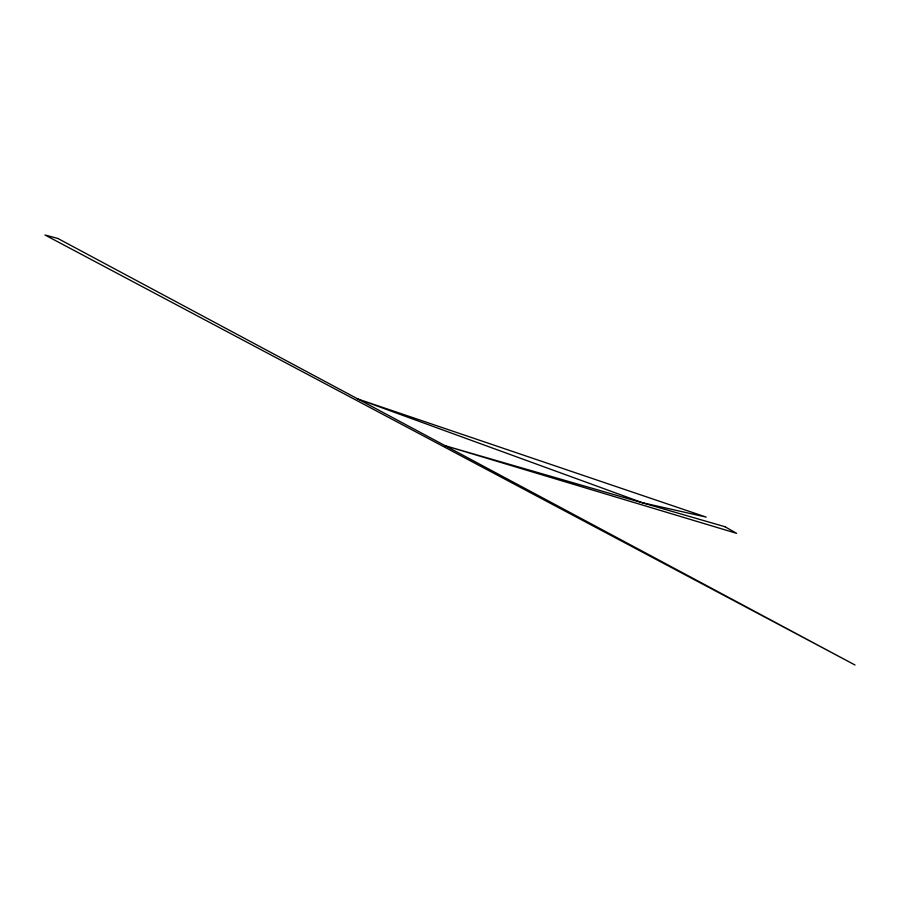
<?xml version="1.0" encoding="UTF-8"?>
<svg xmlns="http://www.w3.org/2000/svg" width="900" height="900" viewBox="0 0 900 900"><rect width="100%" height="100%" fill="white"/><g stroke="black" fill="none" stroke-linecap="round" stroke-linejoin="round"><path stroke-width="1.35" d="M643.264 502.931L706.174 517.095L356.996 398.689L644.085 503.314M57.836 238.455L45 235.001L855 664.999L57.836 238.455M725.051 526.748L444.645 445.567L736.616 533.351L725.051 526.748"/></g></svg>
